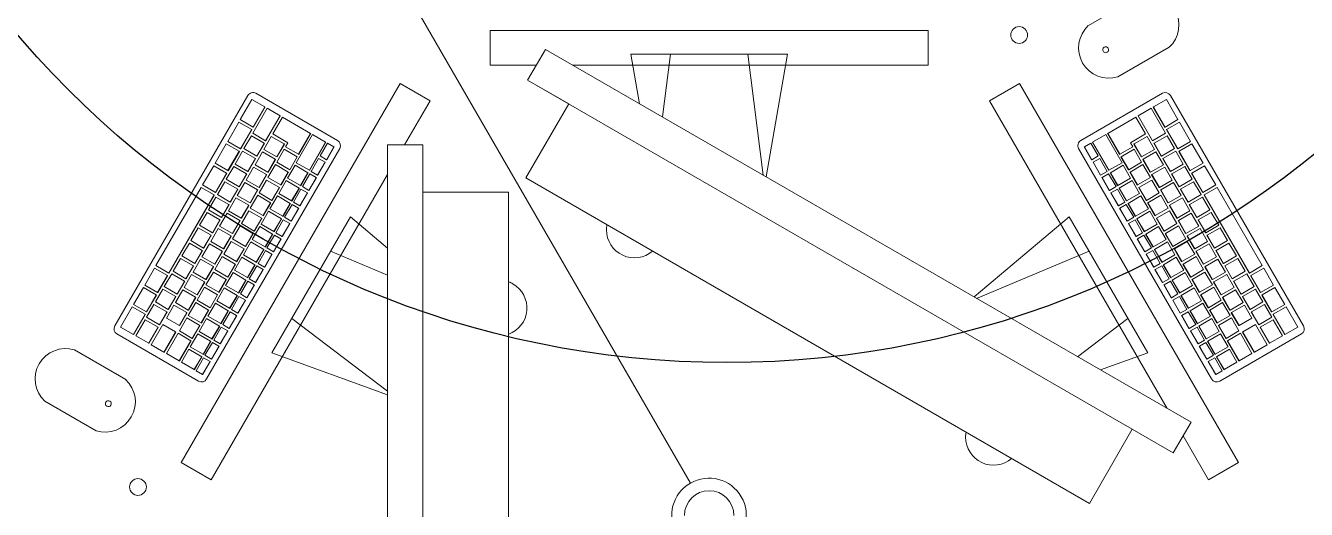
# Model space of a CAD drawing. Header units: millimetres. Extents: x 155920 to 295199, y -4084 to 97293.
# Drawn here: x 176465 to 177839, y 17919 to 18438 of the extents above; entities that cross this region are included whole.
import ezdxf

# ---------------------------------------------------------------- set-up
doc = ezdxf.new("R2010")
doc.units = ezdxf.units.MM
doc.header["$MEASUREMENT"] = 0
for name, color, linetype, lineweight in [('A-GENM', 8, 'CONTINUOUS', 9), ('E-ELEC-EQPM', 8, 'CONTINUOUS', 9), ('I-FURN', 8, 'CONTINUOUS', 9)]:
    doc.layers.add(name, color=color, linetype=linetype, lineweight=lineweight)
doc.layers.add('Social Distancing', color=7, linetype='CONTINUOUS')

msp = doc.modelspace()

# ---------------------------------------------------------------- linework, layer by layer
at = {"layer": 'A-GENM'}
for p, q in [((177660.3, 18469.7), (177605.3, 18437.9)), ((177637, 18382.9), (177692, 18414.7)), ((176560.5, 18115.7), (176703.3, 18363)), ((176712, 18365.3), (176799.6, 18314.7)), ((177684.8, 18365.3), (177597.2, 18314.7)), ((177836.2, 18115.7), (177693.5, 18363)), ((176707.7, 18358.7), (176695.2, 18337)), ((176721.5, 18350.7), (176707.7, 18358.7)), ((176724.1, 18349.2), (176708.6, 18322.4)), ((176709, 18329), (176721.5, 18350.7)), ((176721.7, 18350.5), (176709.2, 18328.9)), ((176721.5, 18350.7), (176721.7, 18350.5)), ((176737.9, 18341.2), (176724.1, 18349.2)), ((177672.7, 18349.2), (177658.8, 18341.2)), ((177688.2, 18322.4), (177672.7, 18349.2)), ((177675, 18350.5), (177675.2, 18350.7)), ((177687.5, 18328.9), (177675, 18350.5)), ((177689, 18358.7), (177675.2, 18350.7)), ((177675.2, 18350.7), (177687.7, 18329)), ((177701.5, 18337), (177689, 18358.7)), ((176695.2, 18337), (176709, 18329)), ((176722.4, 18314.4), (176737.9, 18341.2)), ((176738.1, 18341.1), (176722.6, 18314.2)), ((176740.5, 18339.7), (176730, 18321.6)), ((176737.9, 18341.2), (176738.1, 18341.1)), ((176770.7, 18322.3), (176740.5, 18339.7)), ((177656.3, 18339.7), (177626.1, 18322.3)), ((177666.8, 18321.6), (177656.3, 18339.7)), ((177658.6, 18341.1), (177658.8, 18341.2)), ((177674.1, 18314.2), (177658.6, 18341.1)), ((177658.8, 18341.2), (177674.3, 18314.4)), ((177687.7, 18329), (177701.5, 18337)), ((176693.7, 18334.4), (176681.7, 18313.6)), ((176707.5, 18326.4), (176693.7, 18334.4)), ((176695.5, 18305.7), (176707.5, 18326.4)), ((176707.7, 18326.3), (176695.7, 18305.5)), ((176707.5, 18326.4), (176707.7, 18326.3)), ((176708.6, 18322.4), (176722.4, 18314.4)), ((176709, 18329), (176709.2, 18328.9)), ((176730, 18321.6), (176746.4, 18312.1)), ((176757.7, 18299.8), (176770.7, 18322.3)), ((176770.9, 18322.2), (176757.9, 18299.6)), ((176770.7, 18322.3), (176770.9, 18322.2)), ((177625.8, 18322.2), (177626.1, 18322.3)), ((177638.8, 18299.6), (177625.8, 18322.2)), ((177626.1, 18322.3), (177639.1, 18299.8)), ((177650.4, 18312.1), (177666.8, 18321.6)), ((177674.3, 18314.4), (177688.2, 18322.4)), ((177687.5, 18328.9), (177687.7, 18329)), ((177689, 18326.3), (177689.2, 18326.4)), ((177701, 18305.5), (177689, 18326.3)), ((177703, 18334.4), (177689.2, 18326.4)), ((177689.2, 18326.4), (177701.2, 18305.7)), ((177715, 18313.6), (177703, 18334.4)), ((176680.2, 18311), (176668.2, 18290.2)), ((176694, 18303.1), (176680.2, 18311)), ((176681.7, 18313.6), (176695.5, 18305.7)), ((176707.1, 18319.8), (176699.1, 18305.9)), ((176720.9, 18311.8), (176707.1, 18319.8)), ((176712.9, 18297.9), (176720.9, 18311.8)), ((176721.1, 18311.6), (176713.1, 18297.8)), ((176728.5, 18319), (176720.5, 18305.1)), ((176720.9, 18311.8), (176721.1, 18311.6)), ((176722.4, 18314.4), (176722.6, 18314.2)), ((176742.3, 18311), (176728.5, 18319)), ((176734.3, 18297.1), (176742.3, 18311)), ((176742.5, 18310.8), (176734.5, 18297)), ((176742.3, 18311), (176742.5, 18310.8)), ((176746.4, 18312.1), (176743.9, 18307.8)), ((176743.9, 18307.8), (176757.7, 18299.8)), ((176772.8, 18321.1), (176755.3, 18290.8)), ((176769.3, 18282.7), (176786.8, 18313)), ((176787.1, 18312.8), (176769.6, 18282.5)), ((176786.8, 18313), (176772.8, 18321.1)), ((176788.8, 18311.8), (176780.8, 18298)), ((176786.8, 18313), (176787.1, 18312.8)), ((176787.7, 18294), (176795.7, 18307.8)), ((176795.9, 18307.7), (176787.9, 18293.9)), ((176795.7, 18307.8), (176788.8, 18311.8)), ((176795.7, 18307.8), (176795.9, 18307.7)), ((177600.8, 18307.7), (177601, 18307.8)), ((177608.8, 18293.9), (177600.8, 18307.7)), ((177608, 18311.8), (177601, 18307.8)), ((177601, 18307.8), (177609, 18294)), ((177616, 18298), (177608, 18311.8)), ((177609.7, 18312.8), (177609.9, 18313)), ((177627.2, 18282.5), (177609.7, 18312.8)), ((177624, 18321.1), (177609.9, 18313)), ((177609.9, 18313), (177627.4, 18282.7)), ((177641.5, 18290.8), (177624, 18321.1)), ((177639.1, 18299.8), (177652.9, 18307.8)), ((177652.9, 18307.8), (177650.4, 18312.1)), ((177654.2, 18310.8), (177654.5, 18311)), ((177662.2, 18297), (177654.2, 18310.8)), ((177668.3, 18319), (177654.5, 18311)), ((177654.5, 18311), (177662.5, 18297.1)), ((177676.3, 18305.1), (177668.3, 18319)), ((177674.1, 18314.2), (177674.3, 18314.4)), ((177675.6, 18311.6), (177675.8, 18311.8)), ((177683.6, 18297.8), (177675.6, 18311.6)), ((177689.7, 18319.8), (177675.8, 18311.8)), ((177675.8, 18311.8), (177683.8, 18297.9)), ((177697.7, 18305.9), (177689.7, 18319.8)), ((177701.2, 18305.7), (177715, 18313.6)), ((177716.5, 18311), (177702.7, 18303.1)), ((177728.5, 18290.2), (177716.5, 18311)), ((176801.9, 18306), (176659.1, 18058.8)), ((176682, 18282.3), (176694, 18303.1)), ((176694.2, 18302.9), (176682.2, 18282.1)), ((176697.6, 18303.3), (176689.6, 18289.4)), ((176694, 18303.1), (176694.2, 18302.9)), ((176695.5, 18305.7), (176695.7, 18305.5)), ((176711.4, 18295.3), (176697.6, 18303.3)), ((176699.1, 18305.9), (176712.9, 18297.9)), ((176703.4, 18281.5), (176711.4, 18295.3)), ((176711.6, 18295.2), (176703.6, 18281.3)), ((176719, 18302.5), (176711, 18288.6)), ((176711.4, 18295.3), (176711.6, 18295.2)), ((176712.9, 18297.9), (176713.1, 18297.8)), ((176732.8, 18294.5), (176719, 18302.5)), ((176720.5, 18305.1), (176734.3, 18297.1)), ((176724.8, 18280.7), (176732.8, 18294.5)), ((176733, 18294.4), (176725, 18280.5)), ((176732.8, 18294.5), (176733, 18294.4)), ((176734.3, 18297.1), (176734.5, 18297)), ((176742.4, 18305.2), (176734.4, 18291.3)), ((176756.2, 18297.2), (176742.4, 18305.2)), ((176748.2, 18283.3), (176756.2, 18297.2)), ((176756.4, 18297), (176748.4, 18283.2)), ((176756.2, 18297.2), (176756.4, 18297)), ((176757.7, 18299.8), (176757.9, 18299.6)), ((176779.3, 18295.4), (176771.3, 18281.5)), ((176786.2, 18291.4), (176779.3, 18295.4)), ((176780.8, 18298), (176787.7, 18294)), ((176787.7, 18294), (176787.9, 18293.9)), ((177594.9, 18306), (177737.6, 18058.8)), ((177608.8, 18293.9), (177609, 18294)), ((177609, 18294), (177616, 18298)), ((177617.5, 18295.4), (177610.5, 18291.4)), ((177625.5, 18281.5), (177617.5, 18295.4)), ((177638.8, 18299.6), (177639.1, 18299.8)), ((177640.3, 18297), (177640.6, 18297.2)), ((177648.3, 18283.2), (177640.3, 18297)), ((177654.4, 18305.2), (177640.6, 18297.2)), ((177640.6, 18297.2), (177648.6, 18283.3)), ((177662.4, 18291.3), (177654.4, 18305.2)), ((177662.2, 18297), (177662.5, 18297.1)), ((177662.5, 18297.1), (177676.3, 18305.1)), ((177663.7, 18294.4), (177664, 18294.5)), ((177671.7, 18280.5), (177663.7, 18294.4)), ((177677.8, 18302.5), (177664, 18294.5)), ((177664, 18294.5), (177672, 18280.7)), ((177685.8, 18288.6), (177677.8, 18302.5)), ((177683.6, 18297.8), (177683.8, 18297.9)), ((177683.8, 18297.9), (177697.7, 18305.9)), ((177685.1, 18295.2), (177685.3, 18295.3)), ((177693.1, 18281.3), (177685.1, 18295.2)), ((177699.2, 18303.3), (177685.3, 18295.3)), ((177685.3, 18295.3), (177693.3, 18281.5)), ((177707.2, 18289.4), (177699.2, 18303.3)), ((177701, 18305.5), (177701.2, 18305.7)), ((177702.5, 18302.9), (177702.7, 18303.1)), ((177714.5, 18282.1), (177702.5, 18302.9)), ((177702.7, 18303.1), (177714.7, 18282.3)), ((176666.7, 18287.6), (176654.7, 18266.9)), ((176680.5, 18279.7), (176666.7, 18287.6)), ((176668.2, 18290.2), (176682, 18282.3)), ((176688.1, 18286.8), (176680.1, 18273)), ((176682, 18282.3), (176682.2, 18282.1)), ((176701.9, 18278.9), (176688.1, 18286.8)), ((176689.6, 18289.4), (176703.4, 18281.5)), ((176709.5, 18286), (176701.5, 18272.2)), ((176703.4, 18281.5), (176703.6, 18281.3)), ((176723.3, 18278.1), (176709.5, 18286)), ((176711, 18288.6), (176724.8, 18280.7)), ((176724.8, 18280.7), (176725, 18280.5)), ((176732.9, 18288.7), (176724.9, 18274.8)), ((176746.7, 18280.7), (176732.9, 18288.7)), ((176734.4, 18291.3), (176748.2, 18283.3)), ((176738.7, 18266.9), (176746.7, 18280.7)), ((176746.9, 18280.6), (176738.9, 18266.7)), ((176754, 18288), (176746, 18274.2)), ((176746.7, 18280.7), (176746.9, 18280.6)), ((176748.2, 18283.3), (176748.4, 18283.2)), ((176767.8, 18280.1), (176754, 18288)), ((176755.3, 18290.8), (176769.3, 18282.7)), ((176769.3, 18282.7), (176769.6, 18282.5)), ((176771.3, 18281.5), (176778.2, 18277.5)), ((176778.2, 18277.5), (176786.2, 18291.4)), ((176786.4, 18291.3), (176778.4, 18277.4)), ((176786.2, 18291.4), (176786.4, 18291.3)), ((177610.3, 18291.3), (177610.5, 18291.4)), ((177618.3, 18277.4), (177610.3, 18291.3)), ((177610.5, 18291.4), (177618.5, 18277.5)), ((177618.5, 18277.5), (177625.5, 18281.5)), ((177627.2, 18282.5), (177627.4, 18282.7)), ((177627.4, 18282.7), (177641.5, 18290.8)), ((177642.7, 18288), (177628.9, 18280.1)), ((177650.7, 18274.2), (177642.7, 18288)), ((177648.3, 18283.2), (177648.6, 18283.3)), ((177648.6, 18283.3), (177662.4, 18291.3)), ((177649.8, 18280.6), (177650.1, 18280.7)), ((177657.8, 18266.7), (177649.8, 18280.6)), ((177663.9, 18288.7), (177650.1, 18280.7)), ((177650.1, 18280.7), (177658.1, 18266.9)), ((177671.9, 18274.8), (177663.9, 18288.7)), ((177671.7, 18280.5), (177672, 18280.7)), ((177672, 18280.7), (177685.8, 18288.6)), ((177687.3, 18286), (177673.5, 18278.1)), ((177695.3, 18272.2), (177687.3, 18286)), ((177693.1, 18281.3), (177693.3, 18281.5)), ((177693.3, 18281.5), (177707.2, 18289.4)), ((177708.7, 18286.8), (177694.8, 18278.9)), ((177716.7, 18273), (177708.7, 18286.8)), ((177714.5, 18282.1), (177714.7, 18282.3)), ((177714.7, 18282.3), (177728.5, 18290.2)), ((177730, 18287.6), (177716.2, 18279.7)), ((177742, 18266.9), (177730, 18287.6)), ((176654.7, 18266.9), (176668.5, 18258.9)), ((176668.5, 18258.9), (176680.5, 18279.7)), ((176680.7, 18279.5), (176668.7, 18258.7)), ((176678.6, 18270.4), (176670.6, 18256.5)), ((176692.4, 18262.4), (176678.6, 18270.4)), ((176680.1, 18273), (176693.9, 18265)), ((176680.5, 18279.7), (176680.7, 18279.5)), ((176700, 18269.6), (176692, 18255.7)), ((176693.9, 18265), (176701.9, 18278.9)), ((176702.1, 18278.7), (176694.1, 18264.9)), ((176713.8, 18261.6), (176700, 18269.6)), ((176701.5, 18272.2), (176715.3, 18264.2)), ((176701.9, 18278.9), (176702.1, 18278.7)), ((176715.3, 18264.2), (176723.3, 18278.1)), ((176723.4, 18272.2), (176715.4, 18258.4)), ((176723.5, 18277.9), (176715.5, 18264.1)), ((176723.3, 18278.1), (176723.5, 18277.9)), ((176737.2, 18264.3), (176723.4, 18272.2)), ((176724.9, 18274.8), (176738.7, 18266.9)), ((176744.5, 18271.6), (176736.5, 18257.7)), ((176738.7, 18266.9), (176738.9, 18266.7)), ((176758.3, 18263.6), (176744.5, 18271.6)), ((176746, 18274.2), (176759.8, 18266.2)), ((176759.8, 18266.2), (176767.8, 18280.1)), ((176768.1, 18279.9), (176760.1, 18266.1)), ((176769.8, 18278.9), (176761.8, 18265.1)), ((176767.8, 18280.1), (176768.1, 18279.9)), ((176768.7, 18261.1), (176776.7, 18274.9)), ((176776.9, 18274.8), (176768.9, 18260.9)), ((176776.7, 18274.9), (176769.8, 18278.9)), ((176776.7, 18274.9), (176776.9, 18274.8)), ((176778.2, 18277.5), (176778.4, 18277.4)), ((177618.3, 18277.4), (177618.5, 18277.5)), ((177619.8, 18274.8), (177620, 18274.9)), ((177627.8, 18260.9), (177619.8, 18274.8)), ((177627, 18278.9), (177620, 18274.9)), ((177620, 18274.9), (177628, 18261.1)), ((177635, 18265.1), (177627, 18278.9)), ((177628.7, 18279.9), (177628.9, 18280.1)), ((177636.7, 18266.1), (177628.7, 18279.9)), ((177628.9, 18280.1), (177636.9, 18266.2)), ((177636.9, 18266.2), (177650.7, 18274.2)), ((177652.2, 18271.6), (177638.4, 18263.6)), ((177660.2, 18257.7), (177652.2, 18271.6)), ((177657.8, 18266.7), (177658.1, 18266.9)), ((177658.1, 18266.9), (177671.9, 18274.8)), ((177673.4, 18272.2), (177659.6, 18264.3)), ((177673.2, 18277.9), (177673.5, 18278.1)), ((177681.2, 18264.1), (177673.2, 18277.9)), ((177681.4, 18258.4), (177673.4, 18272.2)), ((177673.5, 18278.1), (177681.5, 18264.2)), ((177681.5, 18264.2), (177695.3, 18272.2)), ((177696.8, 18269.6), (177683, 18261.6)), ((177694.6, 18278.7), (177694.8, 18278.9)), ((177702.6, 18264.9), (177694.6, 18278.7)), ((177694.8, 18278.9), (177702.8, 18265)), ((177704.8, 18255.7), (177696.8, 18269.6)), ((177702.8, 18265), (177716.7, 18273)), ((177718.2, 18270.4), (177704.3, 18262.4)), ((177716, 18279.5), (177716.2, 18279.7)), ((177728, 18258.7), (177716, 18279.5)), ((177716.2, 18279.7), (177728.2, 18258.9)), ((177726.2, 18256.5), (177718.2, 18270.4)), ((177728.2, 18258.9), (177742, 18266.9)), ((176653.2, 18264.3), (176604.7, 18180.3)), ((176618.5, 18172.3), (176667, 18256.3)), ((176667.2, 18256.1), (176618.7, 18172.1)), ((176667, 18256.3), (176653.2, 18264.3)), ((176669.1, 18253.9), (176661.1, 18240.1)), ((176667, 18256.3), (176667.2, 18256.1)), ((176668.5, 18258.9), (176668.7, 18258.7)), ((176682.9, 18246), (176669.1, 18253.9)), ((176670.6, 18256.5), (176684.4, 18248.6)), ((176690.5, 18253.1), (176682.5, 18239.3)), ((176684.4, 18248.6), (176692.4, 18262.4)), ((176692.6, 18262.3), (176684.6, 18248.4)), ((176704.3, 18245.2), (176690.5, 18253.1)), ((176692, 18255.7), (176705.8, 18247.8)), ((176692.4, 18262.4), (176692.6, 18262.3)), ((176693.9, 18265), (176694.1, 18264.9)), ((176705.8, 18247.8), (176713.8, 18261.6)), ((176713.9, 18255.8), (176705.9, 18241.9)), ((176714, 18261.5), (176706, 18247.6)), ((176713.8, 18261.6), (176714, 18261.5)), ((176727.7, 18247.8), (176713.9, 18255.8)), ((176715.3, 18264.2), (176715.5, 18264.1)), ((176715.4, 18258.4), (176729.2, 18250.4)), ((176735, 18255.1), (176727, 18241.3)), ((176729.2, 18250.4), (176737.2, 18264.3)), ((176737.4, 18264.1), (176729.4, 18250.3)), ((176748.8, 18247.1), (176735, 18255.1)), ((176736.5, 18257.7), (176750.3, 18249.7)), ((176737.2, 18264.3), (176737.4, 18264.1)), ((176750.3, 18249.7), (176758.3, 18263.6)), ((176758.6, 18263.5), (176750.6, 18249.6)), ((176760.3, 18262.5), (176752.3, 18248.6)), ((176758.3, 18263.6), (176758.6, 18263.5)), ((176759.2, 18244.6), (176767.2, 18258.5)), ((176767.4, 18258.3), (176759.4, 18244.5)), ((176759.8, 18266.2), (176760.1, 18266.1)), ((176767.2, 18258.5), (176760.3, 18262.5)), ((176761.8, 18265.1), (176768.7, 18261.1)), ((176767.2, 18258.5), (176767.4, 18258.3)), ((176768.7, 18261.1), (176768.9, 18260.9)), ((177627.8, 18260.9), (177628, 18261.1)), ((177628, 18261.1), (177635, 18265.1)), ((177629.3, 18258.3), (177629.5, 18258.5)), ((177637.3, 18244.5), (177629.3, 18258.3)), ((177636.5, 18262.5), (177629.5, 18258.5)), ((177629.5, 18258.5), (177637.5, 18244.6)), ((177644.5, 18248.6), (177636.5, 18262.5)), ((177636.7, 18266.1), (177636.9, 18266.2)), ((177638.2, 18263.5), (177638.4, 18263.6)), ((177646.2, 18249.6), (177638.2, 18263.5)), ((177638.4, 18263.6), (177646.4, 18249.7)), ((177646.4, 18249.7), (177660.2, 18257.7)), ((177661.7, 18255.1), (177647.9, 18247.1)), ((177659.3, 18264.1), (177659.6, 18264.3)), ((177667.3, 18250.3), (177659.3, 18264.1)), ((177659.6, 18264.3), (177667.6, 18250.4)), ((177669.7, 18241.3), (177661.7, 18255.1)), ((177667.6, 18250.4), (177681.4, 18258.4)), ((177682.9, 18255.8), (177669.1, 18247.8)), ((177681.2, 18264.1), (177681.5, 18264.2)), ((177682.7, 18261.5), (177683, 18261.6)), ((177690.7, 18247.6), (177682.7, 18261.5)), ((177690.9, 18241.9), (177682.9, 18255.8)), ((177683, 18261.6), (177691, 18247.8)), ((177691, 18247.8), (177704.8, 18255.7)), ((177706.3, 18253.1), (177692.5, 18245.2)), ((177702.6, 18264.9), (177702.8, 18265)), ((177704.1, 18262.3), (177704.3, 18262.4)), ((177712.1, 18248.4), (177704.1, 18262.3)), ((177704.3, 18262.4), (177712.3, 18248.6)), ((177714.3, 18239.3), (177706.3, 18253.1)), ((177712.3, 18248.6), (177726.2, 18256.5)), ((177727.7, 18253.9), (177713.8, 18246)), ((177735.7, 18240.1), (177727.7, 18253.9)), ((177728, 18258.7), (177728.2, 18258.9)), ((177729.5, 18256.1), (177729.7, 18256.3)), ((177778, 18172.1), (177729.5, 18256.1)), ((177743.5, 18264.3), (177729.7, 18256.3)), ((177729.7, 18256.3), (177778.2, 18172.3)), ((177792, 18180.3), (177743.5, 18264.3)), ((176661.1, 18240.1), (176674.9, 18232.1)), ((176674.9, 18232.1), (176682.9, 18246)), ((176683.1, 18245.8), (176675.1, 18232)), ((176682.5, 18239.3), (176696.3, 18231.3)), ((176682.9, 18246), (176683.1, 18245.8)), ((176684.4, 18248.6), (176684.6, 18248.4)), ((176696.3, 18231.3), (176704.3, 18245.2)), ((176704.4, 18239.3), (176696.4, 18225.5)), ((176704.5, 18245), (176696.5, 18231.2)), ((176704.3, 18245.2), (176704.5, 18245)), ((176718.2, 18231.4), (176704.4, 18239.3)), ((176705.8, 18247.8), (176706, 18247.6)), ((176705.9, 18241.9), (176719.7, 18234)), ((176719.7, 18234), (176727.7, 18247.8)), ((176727.9, 18247.7), (176719.9, 18233.8)), ((176727, 18241.3), (176740.8, 18233.3)), ((176727.7, 18247.8), (176727.9, 18247.7)), ((176729.2, 18250.4), (176729.4, 18250.3)), ((176740.8, 18233.3), (176748.8, 18247.1)), ((176749.1, 18247), (176741.1, 18233.2)), ((176750.8, 18246), (176742.8, 18232.2)), ((176748.8, 18247.1), (176749.1, 18247)), ((176749.7, 18228.2), (176757.7, 18242)), ((176757.9, 18241.9), (176749.9, 18228)), ((176750.3, 18249.7), (176750.6, 18249.6)), ((176757.7, 18242), (176750.8, 18246)), ((176752.3, 18248.6), (176759.2, 18244.6)), ((176757.7, 18242), (176757.9, 18241.9)), ((176759.2, 18244.6), (176759.4, 18244.5)), ((177637.3, 18244.5), (177637.5, 18244.6)), ((177637.5, 18244.6), (177644.5, 18248.6)), ((177638.8, 18241.9), (177639, 18242)), ((177646.8, 18228), (177638.8, 18241.9)), ((177646, 18246), (177639, 18242)), ((177639, 18242), (177647, 18228.2)), ((177654, 18232.2), (177646, 18246)), ((177646.2, 18249.6), (177646.4, 18249.7)), ((177647.7, 18247), (177647.9, 18247.1)), ((177655.7, 18233.2), (177647.7, 18247)), ((177647.9, 18247.1), (177655.9, 18233.3)), ((177655.9, 18233.3), (177669.7, 18241.3)), ((177667.3, 18250.3), (177667.6, 18250.4)), ((177668.8, 18247.7), (177669.1, 18247.8)), ((177676.8, 18233.8), (177668.8, 18247.7)), ((177669.1, 18247.8), (177677.1, 18234)), ((177677.1, 18234), (177690.9, 18241.9)), ((177692.4, 18239.3), (177678.6, 18231.4)), ((177690.7, 18247.6), (177691, 18247.8)), ((177692.2, 18245), (177692.5, 18245.2)), ((177700.2, 18231.2), (177692.2, 18245)), ((177700.4, 18225.5), (177692.4, 18239.3)), ((177692.5, 18245.2), (177700.5, 18231.3)), ((177700.5, 18231.3), (177714.3, 18239.3)), ((177712.1, 18248.4), (177712.3, 18248.6)), ((177713.6, 18245.8), (177713.8, 18246)), ((177721.6, 18232), (177713.6, 18245.8)), ((177713.8, 18246), (177721.8, 18232.1)), ((177721.8, 18232.1), (177735.7, 18240.1)), ((176659.6, 18237.5), (176651.6, 18223.6)), ((176673.4, 18229.5), (176659.6, 18237.5)), ((176665.4, 18215.6), (176673.4, 18229.5)), ((176673.6, 18229.4), (176665.6, 18215.5)), ((176681, 18236.7), (176673, 18222.8)), ((176673.4, 18229.5), (176673.6, 18229.4)), ((176674.9, 18232.1), (176675.1, 18232)), ((176694.8, 18228.7), (176681, 18236.7)), ((176686.8, 18214.8), (176694.8, 18228.7)), ((176695, 18228.6), (176687, 18214.7)), ((176694.8, 18228.7), (176695, 18228.6)), ((176696.3, 18231.3), (176696.5, 18231.2)), ((176696.4, 18225.5), (176710.2, 18217.5)), ((176710.2, 18217.5), (176718.2, 18231.4)), ((176718.4, 18231.2), (176710.4, 18217.4)), ((176725.5, 18238.7), (176717.5, 18224.8)), ((176718.2, 18231.4), (176718.4, 18231.2)), ((176719.7, 18234), (176719.9, 18233.8)), ((176739.3, 18230.7), (176725.5, 18238.7)), ((176731.3, 18216.8), (176739.3, 18230.7)), ((176739.6, 18230.6), (176731.6, 18216.7)), ((176741.3, 18229.6), (176733.3, 18215.7)), ((176739.3, 18230.7), (176739.6, 18230.6)), ((176740.2, 18211.7), (176748.2, 18225.6)), ((176748.4, 18225.4), (176740.4, 18211.6)), ((176740.8, 18233.3), (176741.1, 18233.2)), ((176748.2, 18225.6), (176741.3, 18229.6)), ((176742.8, 18232.2), (176749.7, 18228.2)), ((176748.2, 18225.6), (176748.4, 18225.4)), ((176749.7, 18228.2), (176749.9, 18228)), ((177646.8, 18228), (177647, 18228.2)), ((177647, 18228.2), (177654, 18232.2)), ((177648.3, 18225.4), (177648.5, 18225.6)), ((177656.3, 18211.6), (177648.3, 18225.4)), ((177655.5, 18229.6), (177648.5, 18225.6)), ((177648.5, 18225.6), (177656.5, 18211.7)), ((177663.5, 18215.7), (177655.5, 18229.6)), ((177655.7, 18233.2), (177655.9, 18233.3)), ((177657.2, 18230.6), (177657.4, 18230.7)), ((177665.2, 18216.7), (177657.2, 18230.6)), ((177671.2, 18238.7), (177657.4, 18230.7)), ((177657.4, 18230.7), (177665.4, 18216.8)), ((177679.2, 18224.8), (177671.2, 18238.7)), ((177676.8, 18233.8), (177677.1, 18234)), ((177678.3, 18231.2), (177678.6, 18231.4)), ((177686.3, 18217.4), (177678.3, 18231.2)), ((177678.6, 18231.4), (177686.6, 18217.5)), ((177686.6, 18217.5), (177700.4, 18225.5)), ((177700.2, 18231.2), (177700.5, 18231.3)), ((177701.7, 18228.6), (177702, 18228.7)), ((177709.7, 18214.7), (177701.7, 18228.6)), ((177715.8, 18236.7), (177702, 18228.7)), ((177702, 18228.7), (177710, 18214.8)), ((177723.8, 18222.8), (177715.8, 18236.7)), ((177721.6, 18232), (177721.8, 18232.1)), ((177723.1, 18229.4), (177723.3, 18229.5)), ((177731.1, 18215.5), (177723.1, 18229.4)), ((177737.2, 18237.5), (177723.3, 18229.5)), ((177723.3, 18229.5), (177731.3, 18215.6)), ((177745.2, 18223.6), (177737.2, 18237.5)), ((176650.1, 18221), (176642.1, 18207.2)), ((176663.9, 18213), (176650.1, 18221)), ((176651.6, 18223.6), (176665.4, 18215.6)), ((176655.9, 18199.2), (176663.9, 18213)), ((176664.1, 18212.9), (176656.1, 18199.1)), ((176671.5, 18220.2), (176663.5, 18206.4)), ((176663.9, 18213), (176664.1, 18212.9)), ((176665.4, 18215.6), (176665.6, 18215.5)), ((176685.3, 18212.2), (176671.5, 18220.2)), ((176673, 18222.8), (176686.8, 18214.8)), ((176677.3, 18198.4), (176685.3, 18212.2)), ((176685.5, 18212.1), (176677.5, 18198.3)), ((176685.3, 18212.2), (176685.5, 18212.1)), ((176686.8, 18214.8), (176687, 18214.7)), ((176694.9, 18222.9), (176686.9, 18209)), ((176708.7, 18214.9), (176694.9, 18222.9)), ((176700.7, 18201), (176708.7, 18214.9)), ((176708.9, 18214.8), (176700.9, 18200.9)), ((176716, 18222.2), (176708, 18208.4)), ((176708.7, 18214.9), (176708.9, 18214.8)), ((176710.2, 18217.5), (176710.4, 18217.4)), ((176729.8, 18214.2), (176716, 18222.2)), ((176717.5, 18224.8), (176731.3, 18216.8)), ((176721.8, 18200.4), (176729.8, 18214.2)), ((176730.1, 18214.1), (176722.1, 18200.2)), ((176731.8, 18213.1), (176723.8, 18199.3)), ((176729.8, 18214.2), (176730.1, 18214.1)), ((176731.3, 18216.8), (176731.6, 18216.7)), ((176738.7, 18209.1), (176731.8, 18213.1)), ((176733.3, 18215.7), (176740.2, 18211.7)), ((176740.2, 18211.7), (176740.4, 18211.6)), ((177656.3, 18211.6), (177656.5, 18211.7)), ((177656.5, 18211.7), (177663.5, 18215.7)), ((177665, 18213.1), (177658, 18209.1)), ((177673, 18199.3), (177665, 18213.1)), ((177665.2, 18216.7), (177665.4, 18216.8)), ((177665.4, 18216.8), (177679.2, 18224.8)), ((177666.7, 18214.1), (177666.9, 18214.2)), ((177674.7, 18200.2), (177666.7, 18214.1)), ((177680.7, 18222.2), (177666.9, 18214.2)), ((177666.9, 18214.2), (177674.9, 18200.4)), ((177688.7, 18208.4), (177680.7, 18222.2)), ((177686.3, 18217.4), (177686.6, 18217.5)), ((177687.8, 18214.8), (177688.1, 18214.9)), ((177695.8, 18200.9), (177687.8, 18214.8)), ((177701.9, 18222.9), (177688.1, 18214.9)), ((177688.1, 18214.9), (177696.1, 18201)), ((177709.9, 18209), (177701.9, 18222.9)), ((177709.7, 18214.7), (177710, 18214.8)), ((177710, 18214.8), (177723.8, 18222.8)), ((177711.2, 18212.1), (177711.5, 18212.2)), ((177719.2, 18198.3), (177711.2, 18212.1)), ((177725.3, 18220.2), (177711.5, 18212.2)), ((177711.5, 18212.2), (177719.5, 18198.4)), ((177733.3, 18206.4), (177725.3, 18220.2)), ((177731.1, 18215.5), (177731.3, 18215.6)), ((177731.3, 18215.6), (177745.2, 18223.6)), ((177732.6, 18212.9), (177732.8, 18213)), ((177740.6, 18199.1), (177732.6, 18212.9)), ((177746.7, 18221), (177732.8, 18213)), ((177732.8, 18213), (177740.8, 18199.2)), ((177754.7, 18207.2), (177746.7, 18221)), ((176640.6, 18204.6), (176632.6, 18190.7)), ((176654.4, 18196.6), (176640.6, 18204.6)), ((176642.1, 18207.2), (176655.9, 18199.2)), ((176662, 18203.8), (176654, 18189.9)), ((176655.9, 18199.2), (176656.1, 18199.1)), ((176675.8, 18195.8), (176662, 18203.8)), ((176663.5, 18206.4), (176677.3, 18198.4)), ((176677.3, 18198.4), (176677.5, 18198.3)), ((176685.4, 18206.4), (176677.4, 18192.6)), ((176699.2, 18198.5), (176685.4, 18206.4)), ((176686.9, 18209), (176700.7, 18201)), ((176691.2, 18184.6), (176699.2, 18198.5)), ((176699.4, 18198.3), (176691.4, 18184.5)), ((176706.5, 18205.8), (176698.5, 18191.9)), ((176699.2, 18198.5), (176699.4, 18198.3)), ((176700.7, 18201), (176700.9, 18200.9)), ((176720.3, 18197.8), (176706.5, 18205.8)), ((176708, 18208.4), (176721.8, 18200.4)), ((176712.3, 18183.9), (176720.3, 18197.8)), ((176720.3, 18197.8), (176720.6, 18197.6)), ((176721.8, 18200.4), (176722.1, 18200.2)), ((176723.8, 18199.3), (176730.7, 18195.3)), ((176730.7, 18195.3), (176738.7, 18209.1)), ((176738.9, 18209), (176730.9, 18195.1)), ((176738.7, 18209.1), (176738.9, 18209)), ((177657.8, 18209), (177658, 18209.1)), ((177665.8, 18195.1), (177657.8, 18209)), ((177658, 18209.1), (177666, 18195.3)), ((177666, 18195.3), (177673, 18199.3)), ((177674.7, 18200.2), (177674.9, 18200.4)), ((177674.9, 18200.4), (177688.7, 18208.4)), ((177676.2, 18197.6), (177676.4, 18197.8)), ((177690.2, 18205.8), (177676.4, 18197.8)), ((177676.4, 18197.8), (177684.4, 18183.9)), ((177698.2, 18191.9), (177690.2, 18205.8)), ((177695.8, 18200.9), (177696.1, 18201)), ((177696.1, 18201), (177709.9, 18209)), ((177697.3, 18198.3), (177697.6, 18198.5)), ((177705.3, 18184.5), (177697.3, 18198.3)), ((177711.4, 18206.4), (177697.6, 18198.5)), ((177697.6, 18198.5), (177705.6, 18184.6)), ((177719.4, 18192.6), (177711.4, 18206.4)), ((177719.2, 18198.3), (177719.5, 18198.4)), ((177719.5, 18198.4), (177733.3, 18206.4)), ((177734.8, 18203.8), (177721, 18195.8)), ((177742.8, 18189.9), (177734.8, 18203.8)), ((177740.6, 18199.1), (177740.8, 18199.2)), ((177740.8, 18199.2), (177754.7, 18207.2)), ((177756.2, 18204.6), (177742.3, 18196.6)), ((177764.2, 18190.7), (177756.2, 18204.6)), ((176631.1, 18188.1), (176623.1, 18174.3)), ((176644.9, 18180.1), (176631.1, 18188.1)), ((176632.6, 18190.7), (176646.4, 18182.7)), ((176652.5, 18187.3), (176644.5, 18173.5)), ((176646.4, 18182.7), (176654.4, 18196.6)), ((176654.6, 18196.5), (176646.6, 18182.6)), ((176666.3, 18179.3), (176652.5, 18187.3)), ((176654, 18189.9), (176667.8, 18181.9)), ((176654.4, 18196.6), (176654.6, 18196.5)), ((176667.8, 18181.9), (176675.8, 18195.8)), ((176675.9, 18190), (176667.9, 18176.1)), ((176676, 18195.7), (176668, 18181.8)), ((176675.8, 18195.8), (176676, 18195.7)), ((176689.7, 18182), (176675.9, 18190)), ((176677.4, 18192.6), (176691.2, 18184.6)), ((176697, 18189.3), (176689, 18175.5)), ((176691.2, 18184.6), (176691.4, 18184.5)), ((176710.8, 18181.3), (176697, 18189.3)), ((176698.5, 18191.9), (176712.3, 18183.9)), ((176712.3, 18183.9), (176712.6, 18183.8)), ((176720.6, 18197.6), (176712.6, 18183.8)), ((176722.3, 18196.7), (176714.3, 18182.8)), ((176721.2, 18178.8), (176729.2, 18192.7)), ((176729.4, 18192.5), (176721.4, 18178.7)), ((176729.2, 18192.7), (176722.3, 18196.7)), ((176729.2, 18192.7), (176729.4, 18192.5)), ((176730.7, 18195.3), (176730.9, 18195.1)), ((177665.8, 18195.1), (177666, 18195.3)), ((177667.3, 18192.5), (177667.5, 18192.7)), ((177675.3, 18178.7), (177667.3, 18192.5)), ((177674.5, 18196.7), (177667.5, 18192.7)), ((177667.5, 18192.7), (177675.5, 18178.8)), ((177682.5, 18182.8), (177674.5, 18196.7)), ((177684.2, 18183.8), (177676.2, 18197.6)), ((177684.2, 18183.8), (177684.4, 18183.9)), ((177684.4, 18183.9), (177698.2, 18191.9)), ((177699.7, 18189.3), (177685.9, 18181.3)), ((177707.7, 18175.5), (177699.7, 18189.3)), ((177705.3, 18184.5), (177705.6, 18184.6)), ((177705.6, 18184.6), (177719.4, 18192.6)), ((177720.9, 18190), (177707.1, 18182)), ((177720.7, 18195.7), (177721, 18195.8)), ((177728.7, 18181.8), (177720.7, 18195.7)), ((177728.9, 18176.1), (177720.9, 18190)), ((177721, 18195.8), (177729, 18181.9)), ((177729, 18181.9), (177742.8, 18189.9)), ((177744.3, 18187.3), (177730.5, 18179.3)), ((177742.1, 18196.5), (177742.3, 18196.6)), ((177750.1, 18182.6), (177742.1, 18196.5)), ((177742.3, 18196.6), (177750.3, 18182.7)), ((177752.3, 18173.5), (177744.3, 18187.3)), ((177750.3, 18182.7), (177764.2, 18190.7)), ((177765.7, 18188.1), (177751.8, 18180.1)), ((177773.7, 18174.3), (177765.7, 18188.1)), ((176603.2, 18177.7), (176592.7, 18159.5)), ((176617, 18169.7), (176603.2, 18177.7)), ((176604.7, 18180.3), (176618.5, 18172.3)), ((176621.6, 18171.7), (176613.6, 18157.8)), ((176618.5, 18172.3), (176618.7, 18172.1)), ((176635.4, 18163.7), (176621.6, 18171.7)), ((176623.1, 18174.3), (176636.9, 18166.3)), ((176643, 18170.9), (176635, 18157)), ((176636.9, 18166.3), (176644.9, 18180.1)), ((176645.1, 18180), (176637.1, 18166.1)), ((176656.8, 18162.9), (176643, 18170.9)), ((176644.5, 18173.5), (176658.3, 18165.5)), ((176644.9, 18180.1), (176645.1, 18180)), ((176646.4, 18182.7), (176646.6, 18182.6)), ((176658.3, 18165.5), (176666.3, 18179.3)), ((176666.4, 18173.5), (176658.4, 18159.7)), ((176666.5, 18179.2), (176658.5, 18165.3)), ((176666.3, 18179.3), (176666.5, 18179.2)), ((176680.2, 18165.5), (176666.4, 18173.5)), ((176667.8, 18181.9), (176668, 18181.8)), ((176667.9, 18176.1), (176681.7, 18168.1)), ((176687.5, 18172.9), (176679.5, 18159)), ((176681.7, 18168.1), (176689.7, 18182)), ((176689.9, 18181.9), (176681.9, 18168)), ((176701.3, 18164.9), (176687.5, 18172.9)), ((176689, 18175.5), (176702.8, 18167.5)), ((176689.7, 18182), (176689.9, 18181.9)), ((176702.8, 18167.5), (176710.8, 18181.3)), ((176711.1, 18181.2), (176703.1, 18167.3)), ((176712.8, 18180.2), (176704.8, 18166.3)), ((176710.8, 18181.3), (176711.1, 18181.2)), ((176711.7, 18162.4), (176719.7, 18176.2)), ((176719.9, 18176.1), (176711.9, 18162.2)), ((176719.7, 18176.2), (176712.8, 18180.2)), ((176714.3, 18182.8), (176721.2, 18178.8)), ((176719.7, 18176.2), (176719.9, 18176.1)), ((176721.2, 18178.8), (176721.4, 18178.7)), ((177675.3, 18178.7), (177675.5, 18178.8)), ((177675.5, 18178.8), (177682.5, 18182.8)), ((177676.8, 18176.1), (177677, 18176.2)), ((177684.8, 18162.2), (177676.8, 18176.1)), ((177684, 18180.2), (177677, 18176.2)), ((177677, 18176.2), (177685, 18162.4)), ((177692, 18166.3), (177684, 18180.2)), ((177685.7, 18181.2), (177685.9, 18181.3)), ((177693.7, 18167.3), (177685.7, 18181.2)), ((177685.9, 18181.3), (177693.9, 18167.5)), ((177693.9, 18167.5), (177707.7, 18175.5)), ((177709.2, 18172.9), (177695.4, 18164.9)), ((177706.8, 18181.9), (177707.1, 18182)), ((177714.8, 18168), (177706.8, 18181.9)), ((177707.1, 18182), (177715.1, 18168.1)), ((177717.2, 18159), (177709.2, 18172.9)), ((177715.1, 18168.1), (177728.9, 18176.1)), ((177730.4, 18173.5), (177716.6, 18165.5)), ((177728.7, 18181.8), (177729, 18181.9)), ((177730.2, 18179.2), (177730.5, 18179.3)), ((177738.2, 18165.3), (177730.2, 18179.2)), ((177738.4, 18159.7), (177730.4, 18173.5)), ((177730.5, 18179.3), (177738.5, 18165.5)), ((177738.5, 18165.5), (177752.3, 18173.5)), ((177753.8, 18170.9), (177740, 18162.9)), ((177750.1, 18182.6), (177750.3, 18182.7)), ((177751.6, 18180), (177751.8, 18180.1)), ((177759.6, 18166.1), (177751.6, 18180)), ((177751.8, 18180.1), (177759.8, 18166.3)), ((177761.8, 18157), (177753.8, 18170.9)), ((177759.8, 18166.3), (177773.7, 18174.3)), ((177775.2, 18171.7), (177761.3, 18163.7)), ((177783.2, 18157.8), (177775.2, 18171.7)), ((177778, 18172.1), (177778.2, 18172.3)), ((177778.2, 18172.3), (177792, 18180.3)), ((177793.5, 18177.7), (177779.7, 18169.7)), ((177804, 18159.5), (177793.5, 18177.7)), ((176591.2, 18156.9), (176580.7, 18138.7)), ((176605, 18148.9), (176591.2, 18156.9)), ((176592.7, 18159.5), (176606.5, 18151.5)), ((176606.5, 18151.5), (176617, 18169.7)), ((176617.2, 18169.5), (176606.7, 18151.4)), ((176613.6, 18157.8), (176627.4, 18149.8)), ((176617, 18169.7), (176617.2, 18169.5)), ((176627.4, 18149.8), (176635.4, 18163.7)), ((176635.6, 18163.5), (176627.6, 18149.7)), ((176635, 18157), (176648.8, 18149)), ((176635.4, 18163.7), (176635.6, 18163.5)), ((176636.9, 18166.3), (176637.1, 18166.1)), ((176648.8, 18149), (176656.8, 18162.9)), ((176656.9, 18157.1), (176648.9, 18143.2)), ((176657, 18162.7), (176649, 18148.9)), ((176656.8, 18162.9), (176657, 18162.7)), ((176670.7, 18149.1), (176656.9, 18157.1)), ((176658.3, 18165.5), (176658.5, 18165.3)), ((176658.4, 18159.7), (176672.2, 18151.7)), ((176672.2, 18151.7), (176680.2, 18165.5)), ((176680.4, 18165.4), (176672.4, 18151.5)), ((176679.5, 18159), (176693.3, 18151)), ((176680.2, 18165.5), (176680.4, 18165.4)), ((176681.7, 18168.1), (176681.9, 18168)), ((176693.3, 18151), (176701.3, 18164.9)), ((176701.6, 18164.7), (176693.6, 18150.9)), ((176703.3, 18163.7), (176695.3, 18149.9)), ((176701.3, 18164.9), (176701.6, 18164.7)), ((176702.2, 18145.9), (176710.2, 18159.8)), ((176710.4, 18159.6), (176702.4, 18145.8)), ((176702.8, 18167.5), (176703.1, 18167.3)), ((176710.2, 18159.8), (176703.3, 18163.7)), ((176704.8, 18166.3), (176711.7, 18162.4)), ((176710.2, 18159.8), (176710.4, 18159.6)), ((176711.7, 18162.4), (176711.9, 18162.2)), ((177684.8, 18162.2), (177685, 18162.4)), ((177685, 18162.4), (177692, 18166.3)), ((177686.3, 18159.6), (177686.5, 18159.8)), ((177694.3, 18145.8), (177686.3, 18159.6)), ((177693.5, 18163.7), (177686.5, 18159.8)), ((177686.5, 18159.8), (177694.5, 18145.9)), ((177701.5, 18149.9), (177693.5, 18163.7)), ((177693.7, 18167.3), (177693.9, 18167.5)), ((177695.2, 18164.7), (177695.4, 18164.9)), ((177703.2, 18150.9), (177695.2, 18164.7)), ((177695.4, 18164.9), (177703.4, 18151)), ((177703.4, 18151), (177717.2, 18159)), ((177714.8, 18168), (177715.1, 18168.1)), ((177716.3, 18165.4), (177716.6, 18165.5)), ((177724.3, 18151.5), (177716.3, 18165.4)), ((177716.6, 18165.5), (177724.6, 18151.7)), ((177724.6, 18151.7), (177738.4, 18159.7)), ((177739.9, 18157.1), (177726.1, 18149.1)), ((177738.2, 18165.3), (177738.5, 18165.5)), ((177739.7, 18162.7), (177740, 18162.9)), ((177747.7, 18148.9), (177739.7, 18162.7)), ((177747.9, 18143.2), (177739.9, 18157.1)), ((177740, 18162.9), (177748, 18149)), ((177748, 18149), (177761.8, 18157)), ((177759.6, 18166.1), (177759.8, 18166.3)), ((177761.1, 18163.5), (177761.3, 18163.7)), ((177769.1, 18149.7), (177761.1, 18163.5)), ((177761.3, 18163.7), (177769.3, 18149.8)), ((177769.3, 18149.8), (177783.2, 18157.8)), ((177779.5, 18169.5), (177779.7, 18169.7)), ((177790, 18151.4), (177779.5, 18169.5)), ((177779.7, 18169.7), (177790.2, 18151.5)), ((177790.2, 18151.5), (177804, 18159.5)), ((177805.5, 18156.9), (177791.7, 18148.9)), ((177816, 18138.7), (177805.5, 18156.9)), ((176594.5, 18130.7), (176605, 18148.9)), ((176605.2, 18148.8), (176594.7, 18130.6)), ((176612.1, 18155.2), (176604.1, 18141.4)), ((176605, 18148.9), (176605.2, 18148.8)), ((176606.5, 18151.5), (176606.7, 18151.4)), ((176625.9, 18147.2), (176612.1, 18155.2)), ((176617.9, 18133.4), (176625.9, 18147.2)), ((176626.1, 18147.1), (176618.1, 18133.2)), ((176633.5, 18154.4), (176625.5, 18140.6)), ((176625.9, 18147.2), (176626.1, 18147.1)), ((176627.4, 18149.8), (176627.6, 18149.7)), ((176647.3, 18146.4), (176633.5, 18154.4)), ((176639.3, 18132.6), (176647.3, 18146.4)), ((176647.5, 18146.3), (176639.5, 18132.4)), ((176647.3, 18146.4), (176647.5, 18146.3)), ((176648.8, 18149), (176649, 18148.9)), ((176648.9, 18143.2), (176662.7, 18135.2)), ((176662.7, 18135.2), (176670.7, 18149.1)), ((176670.9, 18148.9), (176662.9, 18135.1)), ((176678, 18156.4), (176670, 18142.5)), ((176670.7, 18149.1), (176670.9, 18148.9)), ((176672.2, 18151.7), (176672.4, 18151.5)), ((176691.8, 18148.4), (176678, 18156.4)), ((176683.8, 18134.6), (176691.8, 18148.4)), ((176692.1, 18148.3), (176684.1, 18134.4)), ((176693.8, 18147.3), (176685.8, 18133.4)), ((176691.8, 18148.4), (176692.1, 18148.3)), ((176692.7, 18129.4), (176700.7, 18143.3)), ((176700.9, 18143.2), (176692.9, 18129.3)), ((176693.3, 18151), (176693.6, 18150.9)), ((176700.7, 18143.3), (176693.8, 18147.3)), ((176695.3, 18149.9), (176702.2, 18145.9)), ((176700.7, 18143.3), (176700.9, 18143.2)), ((176702.2, 18145.9), (176702.4, 18145.8)), ((177694.3, 18145.8), (177694.5, 18145.9)), ((177694.5, 18145.9), (177701.5, 18149.9)), ((177695.8, 18143.2), (177696, 18143.3)), ((177703.8, 18129.3), (177695.8, 18143.2)), ((177703, 18147.3), (177696, 18143.3)), ((177696, 18143.3), (177704, 18129.4)), ((177711, 18133.4), (177703, 18147.3)), ((177703.2, 18150.9), (177703.4, 18151)), ((177704.7, 18148.3), (177704.9, 18148.4)), ((177712.7, 18134.4), (177704.7, 18148.3)), ((177718.7, 18156.4), (177704.9, 18148.4)), ((177704.9, 18148.4), (177712.9, 18134.6)), ((177726.7, 18142.5), (177718.7, 18156.4)), ((177724.3, 18151.5), (177724.6, 18151.7)), ((177725.8, 18148.9), (177726.1, 18149.1)), ((177733.8, 18135.1), (177725.8, 18148.9)), ((177726.1, 18149.1), (177734.1, 18135.2)), ((177734.1, 18135.2), (177747.9, 18143.2)), ((177747.7, 18148.9), (177748, 18149)), ((177749.2, 18146.3), (177749.5, 18146.4)), ((177757.2, 18132.4), (177749.2, 18146.3)), ((177763.3, 18154.4), (177749.5, 18146.4)), ((177749.5, 18146.4), (177757.5, 18132.6)), ((177771.3, 18140.6), (177763.3, 18154.4)), ((177769.1, 18149.7), (177769.3, 18149.8)), ((177770.6, 18147.1), (177770.8, 18147.2)), ((177778.6, 18133.2), (177770.6, 18147.1)), ((177784.7, 18155.2), (177770.8, 18147.2)), ((177770.8, 18147.2), (177778.8, 18133.4)), ((177792.7, 18141.4), (177784.7, 18155.2)), ((177790, 18151.4), (177790.2, 18151.5)), ((177791.5, 18148.8), (177791.7, 18148.9)), ((177802, 18130.6), (177791.5, 18148.8)), ((177791.7, 18148.9), (177802.2, 18130.7)), ((176579.2, 18136.1), (176566.7, 18114.4)), ((176593, 18128.1), (176579.2, 18136.1)), ((176580.7, 18138.7), (176594.5, 18130.7)), ((176594.5, 18130.7), (176594.7, 18130.6)), ((176602.6, 18138.8), (176594.6, 18124.9)), ((176616.4, 18130.8), (176602.6, 18138.8)), ((176604.1, 18141.4), (176617.9, 18133.4)), ((176608.4, 18116.9), (176616.4, 18130.8)), ((176616.6, 18130.6), (176608.6, 18116.8)), ((176624, 18138), (176616, 18124.1)), ((176616.4, 18130.8), (176616.6, 18130.6)), ((176617.9, 18133.4), (176618.1, 18133.2)), ((176637.8, 18130), (176624, 18138)), ((176625.5, 18140.6), (176639.3, 18132.6)), ((176629.8, 18116.1), (176637.8, 18130)), ((176638, 18129.8), (176630, 18116)), ((176637.8, 18130), (176638, 18129.8)), ((176639.3, 18132.6), (176639.5, 18132.4)), ((176647.4, 18140.6), (176639.4, 18126.8)), ((176661.2, 18132.6), (176647.4, 18140.6)), ((176653.2, 18118.8), (176661.2, 18132.6)), ((176661.4, 18132.5), (176653.4, 18118.6)), ((176668.5, 18139.9), (176660.5, 18126.1)), ((176661.2, 18132.6), (176661.4, 18132.5)), ((176662.7, 18135.2), (176662.9, 18135.1)), ((176682.3, 18132), (176668.5, 18139.9)), ((176670, 18142.5), (176683.8, 18134.6)), ((176674.3, 18118.1), (176682.3, 18132)), ((176682.6, 18131.8), (176674.6, 18118)), ((176684.3, 18130.8), (176676.3, 18117)), ((176682.3, 18132), (176682.6, 18131.8)), ((176683.8, 18134.6), (176684.1, 18134.4)), ((176691.2, 18126.8), (176684.3, 18130.8)), ((176685.8, 18133.4), (176692.7, 18129.4)), ((176692.7, 18129.4), (176692.9, 18129.3)), ((177703.8, 18129.3), (177704, 18129.4)), ((177704, 18129.4), (177711, 18133.4)), ((177712.5, 18130.8), (177705.5, 18126.8)), ((177720.5, 18117), (177712.5, 18130.8)), ((177712.7, 18134.4), (177712.9, 18134.6)), ((177712.9, 18134.6), (177726.7, 18142.5)), ((177714.2, 18131.8), (177714.4, 18132)), ((177722.2, 18118), (177714.2, 18131.8)), ((177728.2, 18139.9), (177714.4, 18132)), ((177714.4, 18132), (177722.4, 18118.1)), ((177736.2, 18126.1), (177728.2, 18139.9)), ((177733.8, 18135.1), (177734.1, 18135.2)), ((177735.3, 18132.5), (177735.6, 18132.6)), ((177743.3, 18118.6), (177735.3, 18132.5)), ((177749.4, 18140.6), (177735.6, 18132.6)), ((177735.6, 18132.6), (177743.6, 18118.8)), ((177757.4, 18126.8), (177749.4, 18140.6)), ((177757.2, 18132.4), (177757.5, 18132.6)), ((177757.5, 18132.6), (177771.3, 18140.6)), ((177758.7, 18129.8), (177759, 18130)), ((177766.7, 18116), (177758.7, 18129.8)), ((177772.8, 18138), (177759, 18130)), ((177759, 18130), (177767, 18116.1)), ((177780.8, 18124.1), (177772.8, 18138)), ((177778.6, 18133.2), (177778.8, 18133.4)), ((177778.8, 18133.4), (177792.7, 18141.4)), ((177780.1, 18130.6), (177780.3, 18130.8)), ((177788.1, 18116.8), (177780.1, 18130.6)), ((177794.2, 18138.8), (177780.3, 18130.8)), ((177780.3, 18130.8), (177788.3, 18116.9)), ((177802.2, 18124.9), (177794.2, 18138.8)), ((177802, 18130.6), (177802.2, 18130.7)), ((177802.2, 18130.7), (177816, 18138.7)), ((177817.5, 18136.1), (177803.7, 18128.1)), ((177830, 18114.4), (177817.5, 18136.1)), ((176580.5, 18106.5), (176593, 18128.1)), ((176593.2, 18128), (176580.7, 18106.3)), ((176593.1, 18122.3), (176583.1, 18105)), ((176593, 18128.1), (176593.2, 18128)), ((176606.9, 18114.3), (176593.1, 18122.3)), ((176594.6, 18124.9), (176608.4, 18116.9)), ((176612, 18117.2), (176599.5, 18095.5)), ((176608.4, 18116.9), (176608.6, 18116.8)), ((176625.8, 18109.2), (176612, 18117.2)), ((176616, 18124.1), (176629.8, 18116.1)), ((176629.8, 18116.1), (176630, 18116)), ((176637.9, 18124.2), (176629.9, 18110.3)), ((176651.7, 18116.2), (176637.9, 18124.2)), ((176639.4, 18126.8), (176653.2, 18118.8)), ((176643.7, 18102.3), (176651.7, 18116.2)), ((176651.9, 18116), (176643.9, 18102.2)), ((176659, 18123.5), (176651, 18109.6)), ((176651.7, 18116.2), (176651.9, 18116)), ((176653.2, 18118.8), (176653.4, 18118.6)), ((176672.8, 18115.5), (176659, 18123.5)), ((176660.5, 18126.1), (176674.3, 18118.1)), ((176664.8, 18101.7), (176672.8, 18115.5)), ((176673.1, 18115.4), (176665.1, 18101.5)), ((176672.8, 18115.5), (176673.1, 18115.4)), ((176674.3, 18118.1), (176674.6, 18118)), ((176676.3, 18117), (176683.2, 18113)), ((176683.2, 18113), (176691.2, 18126.8)), ((176691.4, 18126.7), (176683.4, 18112.9)), ((176691.2, 18126.8), (176691.4, 18126.7)), ((177705.3, 18126.7), (177705.5, 18126.8)), ((177713.3, 18112.9), (177705.3, 18126.7)), ((177705.5, 18126.8), (177713.5, 18113)), ((177713.5, 18113), (177720.5, 18117)), ((177722.2, 18118), (177722.4, 18118.1)), ((177722.4, 18118.1), (177736.2, 18126.1)), ((177723.7, 18115.4), (177723.9, 18115.5)), ((177731.7, 18101.5), (177723.7, 18115.4)), ((177737.7, 18123.5), (177723.9, 18115.5)), ((177723.9, 18115.5), (177731.9, 18101.7)), ((177745.7, 18109.6), (177737.7, 18123.5)), ((177743.3, 18118.6), (177743.6, 18118.8)), ((177743.6, 18118.8), (177757.4, 18126.8)), ((177744.8, 18116), (177745.1, 18116.2)), ((177752.8, 18102.2), (177744.8, 18116)), ((177758.9, 18124.2), (177745.1, 18116.2)), ((177745.1, 18116.2), (177753.1, 18102.3)), ((177766.9, 18110.3), (177758.9, 18124.2)), ((177766.7, 18116), (177767, 18116.1)), ((177767, 18116.1), (177780.8, 18124.1)), ((177784.8, 18117.2), (177771, 18109.2)), ((177797.3, 18095.5), (177784.8, 18117.2)), ((177788.1, 18116.8), (177788.3, 18116.9)), ((177788.3, 18116.9), (177802.2, 18124.9)), ((177803.7, 18122.3), (177789.8, 18114.3)), ((177803.5, 18128), (177803.7, 18128.1)), ((177816, 18106.3), (177803.5, 18128)), ((177803.7, 18128.1), (177816.2, 18106.5)), ((177813.7, 18105), (177803.7, 18122.3)), ((176650.4, 18056.4), (176562.8, 18107)), ((176566.7, 18114.4), (176580.5, 18106.5)), ((176580.5, 18106.5), (176580.7, 18106.3)), ((176583.1, 18105), (176596.9, 18097)), ((176596.9, 18097), (176606.9, 18114.3)), ((176607.1, 18114.2), (176597.1, 18096.9)), ((176606.9, 18114.3), (176607.1, 18114.2)), ((176613.3, 18087.5), (176625.8, 18109.2)), ((176626, 18109), (176613.5, 18087.4)), ((176628.4, 18107.7), (176615.9, 18086)), ((176625.8, 18109.2), (176626, 18109)), ((176642.2, 18099.7), (176628.4, 18107.7)), ((176629.9, 18110.3), (176643.7, 18102.3)), ((176649.5, 18107), (176641.5, 18093.2)), ((176643.7, 18102.3), (176643.9, 18102.2)), ((176663.3, 18099.1), (176649.5, 18107)), ((176651, 18109.6), (176664.8, 18101.7)), ((176664.8, 18101.7), (176665.1, 18101.5)), ((176674.8, 18114.4), (176666.8, 18100.5)), ((176673.7, 18096.5), (176681.7, 18110.4)), ((176681.9, 18110.3), (176673.9, 18096.4)), ((176681.7, 18110.4), (176674.8, 18114.4)), ((176681.7, 18110.4), (176681.9, 18110.3)), ((176683.2, 18113), (176683.4, 18112.9)), ((177713.3, 18112.9), (177713.5, 18113)), ((177714.8, 18110.3), (177715, 18110.4)), ((177722.8, 18096.4), (177714.8, 18110.3)), ((177722, 18114.4), (177715, 18110.4)), ((177715, 18110.4), (177723, 18096.5)), ((177730, 18100.5), (177722, 18114.4)), ((177731.7, 18101.5), (177731.9, 18101.7)), ((177731.9, 18101.7), (177745.7, 18109.6)), ((177747.2, 18107), (177733.4, 18099.1)), ((177746.3, 18056.4), (177833.9, 18107)), ((177755.2, 18093.2), (177747.2, 18107)), ((177752.8, 18102.2), (177753.1, 18102.3)), ((177753.1, 18102.3), (177766.9, 18110.3)), ((177768.4, 18107.7), (177754.6, 18099.7)), ((177780.9, 18086), (177768.4, 18107.7)), ((177770.7, 18109), (177771, 18109.2)), ((177783.2, 18087.4), (177770.7, 18109)), ((177771, 18109.2), (177783.5, 18087.5)), ((177789.6, 18114.2), (177789.8, 18114.3)), ((177799.6, 18096.9), (177789.6, 18114.2)), ((177789.8, 18114.3), (177799.8, 18097)), ((177799.8, 18097), (177813.7, 18105)), ((177816, 18106.3), (177816.2, 18106.5)), ((177816.2, 18106.5), (177830, 18114.4)), ((176572.2, 18058.1), (176517.2, 18089.9)), ((176596.9, 18097), (176597.1, 18096.9)), ((176599.5, 18095.5), (176613.3, 18087.5)), ((176629.7, 18078.1), (176642.2, 18099.7)), ((176642.4, 18099.6), (176629.9, 18077.9)), ((176640, 18090.6), (176632, 18076.7)), ((176653.8, 18082.6), (176640, 18090.6)), ((176641.5, 18093.2), (176655.3, 18085.2)), ((176642.2, 18099.7), (176642.4, 18099.6)), ((176655.3, 18085.2), (176663.3, 18099.1)), ((176663.6, 18098.9), (176655.6, 18085.1)), ((176665.3, 18097.9), (176657.3, 18084.1)), ((176663.3, 18099.1), (176663.6, 18098.9)), ((176664.2, 18080.1), (176672.2, 18093.9)), ((176672.4, 18093.8), (176664.4, 18079.9)), ((176672.2, 18093.9), (176665.3, 18097.9)), ((176666.8, 18100.5), (176673.7, 18096.5)), ((176672.2, 18093.9), (176672.4, 18093.8)), ((176673.7, 18096.5), (176673.9, 18096.4)), ((177722.8, 18096.4), (177723, 18096.5)), ((177723, 18096.5), (177730, 18100.5)), ((177724.3, 18093.8), (177724.5, 18093.9)), ((177732.3, 18079.9), (177724.3, 18093.8)), ((177731.5, 18097.9), (177724.5, 18093.9)), ((177724.5, 18093.9), (177732.5, 18080.1)), ((177739.5, 18084.1), (177731.5, 18097.9)), ((177733.2, 18098.9), (177733.4, 18099.1)), ((177741.2, 18085.1), (177733.2, 18098.9)), ((177733.4, 18099.1), (177741.4, 18085.2)), ((177741.4, 18085.2), (177755.2, 18093.2)), ((177756.7, 18090.6), (177742.9, 18082.6)), ((177754.3, 18099.6), (177754.6, 18099.7)), ((177766.8, 18077.9), (177754.3, 18099.6)), ((177754.6, 18099.7), (177767.1, 18078.1)), ((177764.7, 18076.7), (177756.7, 18090.6)), ((177783.5, 18087.5), (177797.3, 18095.5)), ((177799.6, 18096.9), (177799.8, 18097)), ((176613.3, 18087.5), (176613.5, 18087.4)), ((176615.9, 18086), (176629.7, 18078.1)), ((176629.7, 18078.1), (176629.9, 18077.9)), ((176632, 18076.7), (176645.8, 18068.7)), ((176645.8, 18068.7), (176653.8, 18082.6)), ((176654.1, 18082.5), (176646.1, 18068.6)), ((176655.8, 18081.5), (176647.8, 18067.6)), ((176653.8, 18082.6), (176654.1, 18082.5)), ((176654.7, 18063.6), (176662.7, 18077.5)), ((176662.9, 18077.3), (176654.9, 18063.5)), ((176655.3, 18085.2), (176655.6, 18085.1)), ((176662.7, 18077.5), (176655.8, 18081.5)), ((176657.3, 18084.1), (176664.2, 18080.1)), ((176662.7, 18077.5), (176662.9, 18077.3)), ((176664.2, 18080.1), (176664.4, 18079.9)), ((177732.3, 18079.9), (177732.5, 18080.1)), ((177732.5, 18080.1), (177739.5, 18084.1)), ((177733.8, 18077.3), (177734, 18077.5)), ((177741.8, 18063.5), (177733.8, 18077.3)), ((177741, 18081.5), (177734, 18077.5)), ((177734, 18077.5), (177742, 18063.6)), ((177749, 18067.6), (177741, 18081.5)), ((177741.2, 18085.1), (177741.4, 18085.2)), ((177742.7, 18082.5), (177742.9, 18082.6)), ((177750.7, 18068.6), (177742.7, 18082.5)), ((177742.9, 18082.6), (177750.9, 18068.7)), ((177750.9, 18068.7), (177764.7, 18076.7)), ((177766.8, 18077.9), (177767.1, 18078.1)), ((177767.1, 18078.1), (177780.9, 18086)), ((177783.2, 18087.4), (177783.5, 18087.5)), ((176645.8, 18068.7), (176646.1, 18068.6)), ((176647.8, 18067.6), (176654.7, 18063.6)), ((176654.7, 18063.6), (176654.9, 18063.5)), ((177741.8, 18063.5), (177742, 18063.6)), ((177742, 18063.6), (177749, 18067.6)), ((177750.7, 18068.6), (177750.9, 18068.7)), ((176485.5, 18034.9), (176540.5, 18003.2))]:
    msp.add_line(p, q, dxfattribs=at)
for centre, radius, start, end in [((177670, 18438.6), 32.5, 312.6804, 107.3196), ((177627.3, 18414), 32.5, 132.6804, 287.3196), ((177623.9, 18412), 3.16, 120, 300), ((177623.9, 18412), 3.16, 300, 120), ((176708.8, 18359.8), 6.35, 60, 150), ((177688, 18359.8), 6.35, 30, 120), ((176796.4, 18309.2), 6.35, 330, 60), ((177600.4, 18309.2), 6.35, 120, 210), ((176566, 18112.5), 6.35, 150, 240), ((177830.7, 18112.5), 6.35, 300, 30), ((176507.5, 18058.8), 32.5, 72.6804, 227.3196), ((176550.1, 18034.2), 32.5, 252.6804, 47.3196), ((176653.6, 18061.9), 6.35, 240, 330), ((177743.1, 18061.9), 6.35, 210, 300), ((176553.6, 18032.2), 3.16, 60, 240), ((176553.6, 18032.2), 3.16, 240, 60)]:
    msp.add_arc(centre, radius, start, end, dxfattribs=at)
at = {"layer": 'E-ELEC-EQPM'}
for p, q in [((177003.6, 18379.4), (177022.6, 18412.4)), ((177003.6, 18379.4), (177022.6, 18412.4)), ((177022.6, 18412.4), (177715.5, 18012.4)), ((177022.6, 18412.4), (177715.5, 18012.4)), ((177047.6, 18354), (177003.6, 18379.4)), ((177696.4, 17979.4), (177003.6, 18379.4)), ((177001.6, 18274.4), (177047.6, 18354)), ((177001.6, 18274.4), (177047.6, 18354)), ((176853.1, 18310), (176891.2, 18310)), ((176853.1, 17510), (176853.1, 18310)), ((176853.1, 17510), (176853.1, 18310)), ((176853.1, 18310), (176891.2, 18310)), ((176891.2, 18310), (176891.2, 18259.2)), ((176891.2, 18310), (176891.2, 17510)), ((177606.5, 17925.2), (177001.6, 18274.4)), ((177606.5, 17925.2), (177001.6, 18274.4)), ((176891.2, 18259.2), (176983.1, 18259.2)), ((176891.2, 18259.2), (176983.1, 18259.2)), ((176983.1, 18259.2), (176983.1, 17560.8)), ((176983.1, 18259.2), (176983.1, 17560.8)), ((177715.5, 18012.4), (177696.4, 17979.4)), ((177715.5, 18012.4), (177696.4, 17979.4)), ((177652.4, 18004.8), (177606.5, 17925.2)), ((177652.4, 18004.8), (177606.5, 17925.2)), ((177696.4, 17979.4), (177652.4, 18004.8))]:
    msp.add_line(p, q, dxfattribs=at)
at = {"layer": 'I-FURN'}
for p, q in [((177178.2, 17946.9), (176623.2, 18908.2)), ((176623.2, 18908.2), (177178.2, 17946.9)), ((176963.4, 18395.4), (176963.4, 18432.5)), ((177433.3, 18432.5), (176963.4, 18432.5)), ((177433.3, 18395.4), (177433.3, 18432.5)), ((177114.2, 18407.1), (177282.5, 18407.1)), ((177123.6, 18354.1), (177114.2, 18407.1)), ((177156.8, 18407.1), (177148.2, 18339.9)), ((177239.9, 18407.1), (177256.5, 18277.3)), ((177282.5, 18407.1), (177259.4, 18275.7)), ((176963.4, 18395.4), (177012.9, 18395.4)), ((177052, 18395.4), (177433.3, 18395.4)), ((176866.8, 18375.9), (176631.8, 17968.9)), ((176898.9, 18357.3), (176866.8, 18375.9)), ((177499.3, 18357.3), (177531.4, 18375.9)), ((177766.4, 17968.9), (177531.4, 18375.9)), ((176871.6, 18310), (176898.9, 18357.3)), ((177499.3, 18357.3), (177690, 18027.1)), ((176664, 17950.4), (176853.1, 18278.1)), ((176729.2, 18086.8), (176813.4, 18232.6)), ((176813.4, 18232.6), (176853.1, 18199.2)), ((177482.7, 18146.8), (177584.8, 18232.6)), ((177584.8, 18232.6), (177669, 18086.8)), ((176792.1, 18195.7), (176853.1, 18170.2)), ((177606.1, 18195.7), (177485.4, 18145.2)), ((176750.5, 18123.7), (176853.1, 18045.6)), ((177647.7, 18123.7), (177593.8, 18082.6)), ((176853.1, 18041.8), (176729.2, 18086.8)), ((177669, 18086.8), (177618.4, 18068.4)), ((177707, 17997.7), (177734.3, 17950.4)), ((176664, 17950.4), (176631.8, 17968.9)), ((177734.3, 17950.4), (177766.4, 17968.9))]:
    msp.add_line(p, q, dxfattribs=at)
for centre, radius, start, end in [((177531, 18427.8), 9, 0, 180), ((177531, 18427.8), 9, 180, 0), ((177118.2, 18218.7), 30, 169.7702, 180), ((177118.2, 18218.7), 30, 180, 310.2298), ((176972.8, 18134.8), 30, 60.0028, 69.6921), ((176972.8, 18134.8), 30, 290.3079, 60.0028), ((177503.6, 17996.2), 30, 169.793, 180), ((177503.6, 17996.2), 30, 180, 310.207), ((176585.4, 17942.8), 9, 0, 180), ((177198.2, 17912.3), 40, 300.0014, 120.0014), ((176585.4, 17942.8), 9, 180, 0), ((177198.2, 17912.3), 40, 120.0014, 300.0014), ((177198.4, 17912.3), 26.5, 0, 180)]:
    msp.add_arc(centre, radius, start, end, dxfattribs=at)
at = {"layer": 'Social Distancing'}
msp.add_circle((177217.5, 19076.3), 1000, dxfattribs=at)

doc.saveas('drawing.dxf')
